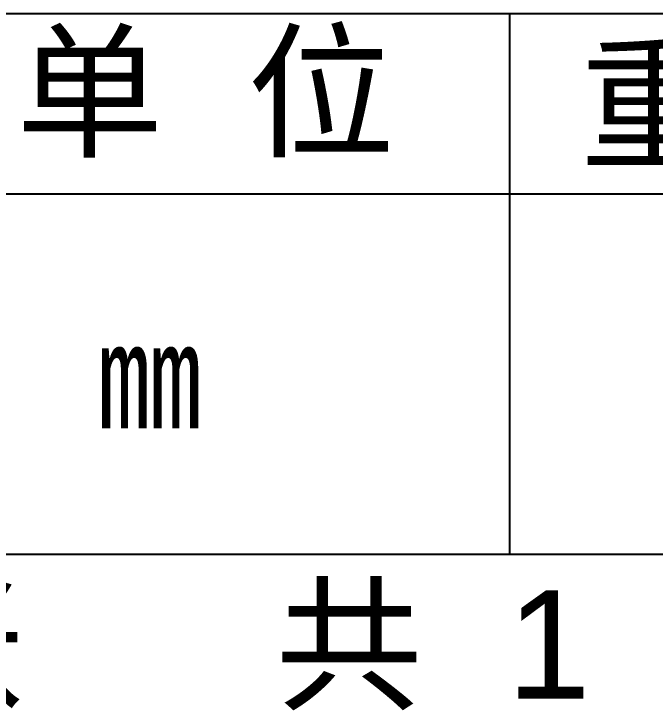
# Model space of a CAD drawing. Header units: millimetres. Extents: x 2011 to 2221, y 1238 to 1535.
# Drawn here: x 2182.6 to 2200.39, y 1253.57 to 1272.92 of the extents above; entities that cross this region are included whole.
import ezdxf

# ---------------------------------------------------------------- set-up
doc = ezdxf.new("R2010")
doc.units = ezdxf.units.MM
doc.styles.get("Standard").update_dxf_attribs({"font": 'arial.ttf'})
doc.styles.add('TEXTSTYLE_3', font='txt', dxfattribs={"width": 0.7})

msp = doc.modelspace()

# ---------------------------------------------------------------- linework, layer by layer
at = {"color": 0, "linetype": 'Continuous'}
for p, q in [((2216.362, 1272.919), (2036.362, 1272.919)), ((2216.362, 1272.919), (2096.362, 1272.919)), ((2196.362, 1257.919), (2196.362, 1272.919)), ((2196.362, 1257.919), (2196.362, 1272.919)), ((2216.362, 1267.919), (2156.362, 1267.919)), ((2216.362, 1257.919), (2096.362, 1257.919)), ((2216.362, 1257.919), (2096.362, 1257.919))]:
    msp.add_line(p, q, dxfattribs=at)

# ---------------------------------------------------------------- texts
at = {"color": 0, "linetype": 'Continuous', "char_height": 3, "attachment_point": 2, "line_spacing_factor": 0.9}
for s, insert, width in [('单  位', (2187.91, 1272.255), 12.69591), ('{\\fSimSun|b0|i0|c134|p2;重量}(Kg)', (2206.362, 1271.919), 22.1503), ('第  1  张      共  1  张', (2186.362, 1256.919), 48)]:
    msp.add_mtext(s, dxfattribs=dict(at, insert=insert, width=width))
at = {"color": 0, "linetype": 'Continuous', "insert": (2186.362, 1264.419), "char_height": 3, "width": 4.2, "attachment_point": 2, "line_spacing_factor": 0.9, "style": 'TEXTSTYLE_3'}
msp.add_mtext('mm', dxfattribs=at)

doc.saveas('drawing.dxf')
